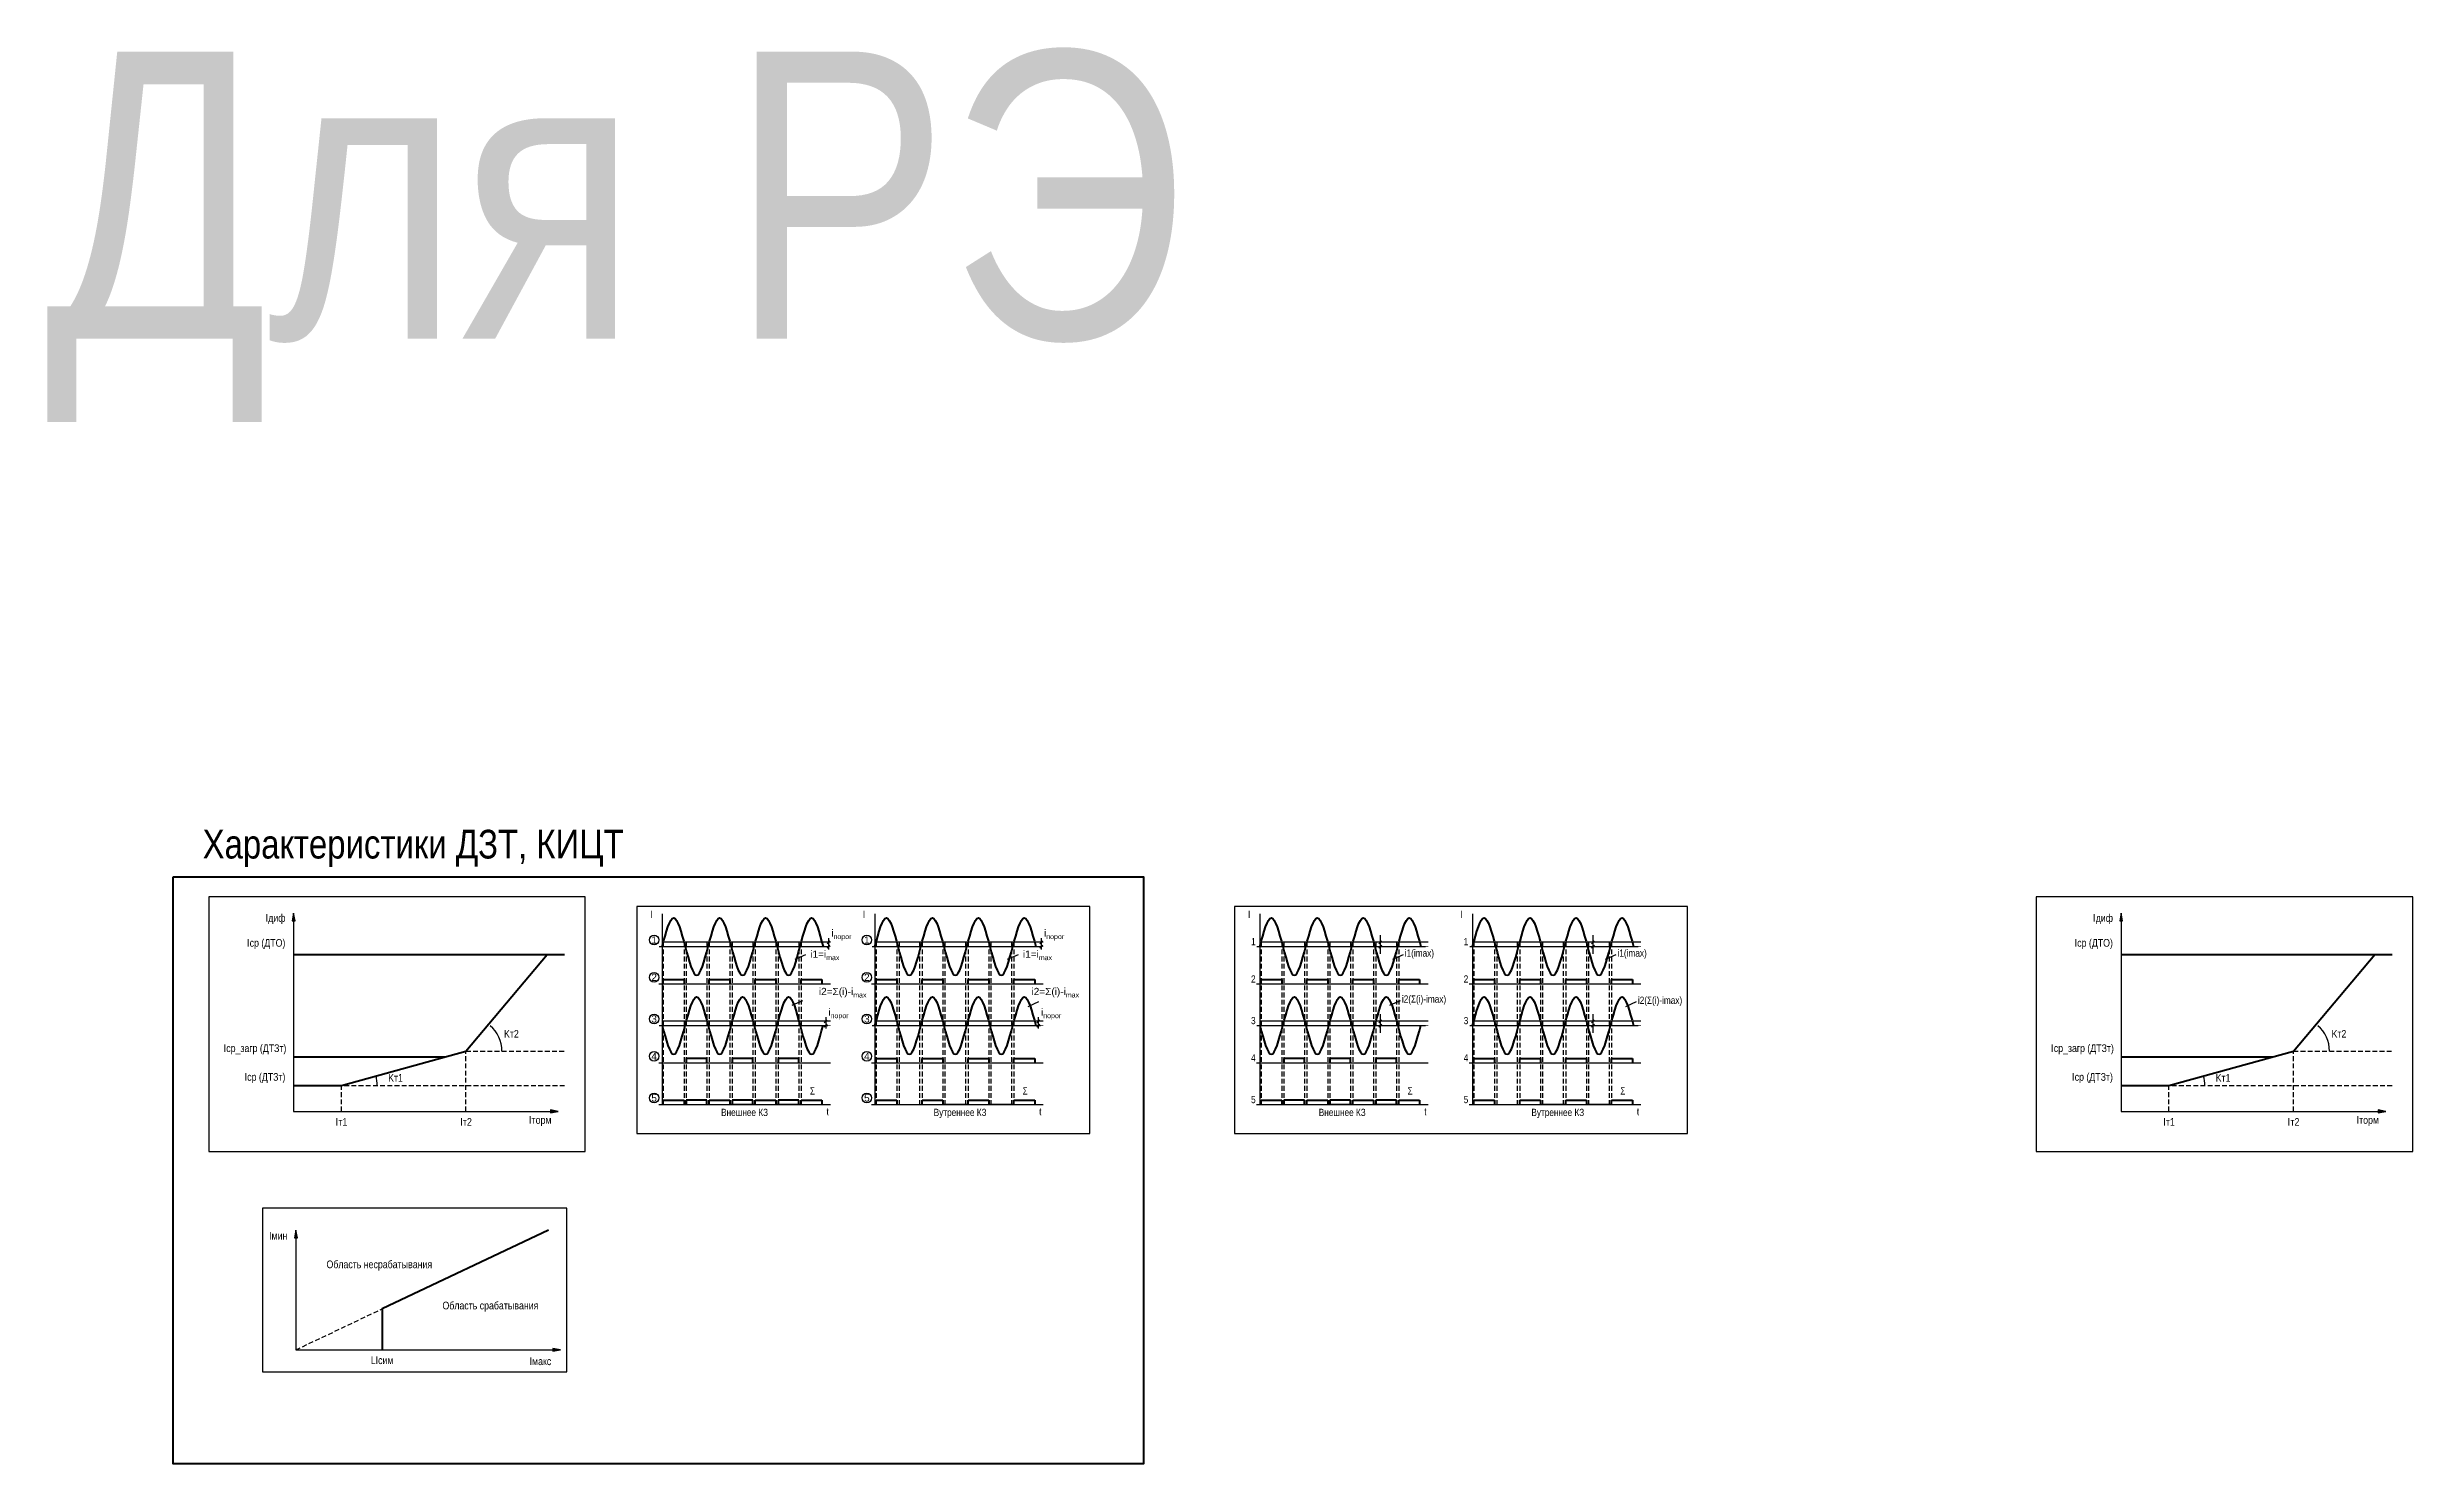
# Model space of a CAD drawing. Header units: millimetres. Extents: x 10500 to 23346, y -2028 to 447.
# Drawn here: x 20876 to 23346, y -1032 to 447 of the extents above; entities that cross this region are included whole.
import ezdxf

# ---------------------------------------------------------------- set-up
doc = ezdxf.new("R2010")
doc.units = ezdxf.units.MM
doc.linetypes.add('штриховая2', pattern=[0.375, 0.25, -0.125])
doc.styles.add('2.5_Gost_RD', font='ARIALN.TTF', dxfattribs={"height": 2.5})
doc.styles.add('5.0_Gost_RD', font='ARIALN.TTF', dxfattribs={"height": 5})
doc.styles.get("Standard").update_dxf_attribs({"font": 'ARIALN.TTF'})

msp = doc.modelspace()

# ---------------------------------------------------------------- hatches: boundary and pattern name
at = {"ltscale": 100}
h = msp.add_hatch(color=256, dxfattribs=at)
h.dxf.hatch_style = 1
h.paths.add_polyline_path([(21133.5, -465), (21133.5, -457), (21132.1, -465)])
h = msp.add_hatch(color=256, dxfattribs=at)
h.dxf.hatch_style = 1
h.paths.add_polyline_path([(21133.5, -465), (21135.1, -465), (21133.5, -457)])
h = msp.add_hatch(color=256, dxfattribs=at)
h.dxf.hatch_style = 1
h.paths.add_polyline_path([(23041.5, -465), (23041.5, -457), (23040.1, -465)])
h = msp.add_hatch(color=256, dxfattribs=at)
h.dxf.hatch_style = 1
h.paths.add_polyline_path([(23041.5, -465), (23043.1, -465), (23041.5, -457)])
h = msp.add_hatch(color=256, dxfattribs=at)
h.dxf.hatch_style = 1
h.paths.add_polyline_path([(21401.8, -663.5), (21401.8, -664), (21409.8, -664), (21401.8, -662.5)])
h = msp.add_hatch(color=256, dxfattribs=at)
h.dxf.hatch_style = 1
h.paths.add_polyline_path([(21409.8, -664), (21401.8, -664), (21401.8, -665.5)])
h = msp.add_hatch(color=256, dxfattribs=at)
h.dxf.hatch_style = 1
h.paths.add_polyline_path([(23309.8, -663.5), (23309.8, -664), (23317.8, -664), (23309.8, -662.5)])
h = msp.add_hatch(color=256, dxfattribs=at)
h.dxf.hatch_style = 1
h.paths.add_polyline_path([(23317.8, -664), (23309.8, -664), (23309.8, -665.5)])
h = msp.add_hatch(color=256, dxfattribs=at)
h.dxf.hatch_style = 1
h.paths.add_polyline_path([(21136, -796), (21136, -788), (21134.5, -796)])
h = msp.add_hatch(color=256, dxfattribs=at)
h.dxf.hatch_style = 1
h.paths.add_polyline_path([(21136, -796), (21137.5, -796), (21136, -788)])
h = msp.add_hatch(color=256, dxfattribs=at)
h.dxf.hatch_style = 1
h.paths.add_polyline_path([(21404.2, -912.5), (21404.2, -913), (21412.2, -913), (21404.2, -911.5)])
h = msp.add_hatch(color=256, dxfattribs=at)
h.dxf.hatch_style = 1
h.paths.add_polyline_path([(21412.2, -913), (21404.2, -913), (21404.2, -914.5)])

# ---------------------------------------------------------------- linework, layer by layer
for p, q in [((21694.2, -487.4), (21518.4, -487.4)), ((21690.6, -488.9), (21693.5, -485.9)), ((21690.7, -493.4), (21693.6, -490.3)), ((21692.1, -483), (21692.1, -495)), ((21916.3, -487.4), (21740.5, -487.4)), ((21912.7, -488.9), (21915.6, -485.9)), ((21912.8, -493.4), (21915.7, -490.3)), ((21914.2, -483), (21914.2, -495)), ((22318.2, -487.4), (22142.4, -487.4)), ((22266.6, -488.9), (22269.5, -485.9)), ((22266.7, -493.4), (22269.6, -490.3)), ((22268.1, -479.9), (22268.1, -499.4)), ((22540.3, -487.4), (22364.5, -487.4)), ((22488.7, -488.9), (22491.6, -485.9)), ((22488.8, -493.4), (22491.7, -490.3)), ((22490.2, -479.9), (22490.2, -499.4)), ((21657.1, -505.1), (21668.4, -500.1)), ((21658.5, -503.6), (21659.6, -504.8)), ((21658.5, -503.6), (21659.6, -504.8)), ((21879.1, -505.1), (21890.5, -500.1)), ((21880.5, -503.6), (21881.7, -504.8)), ((21880.5, -503.6), (21881.7, -504.8)), ((22281.1, -505.1), (22292.4, -500.1)), ((22282.5, -503.6), (22283.6, -504.8)), ((22282.5, -503.6), (22283.6, -504.8)), ((22503.1, -505.1), (22514.5, -500.1)), ((22504.5, -503.6), (22505.7, -504.8)), ((22504.5, -503.6), (22505.7, -504.8)), ((21654.1, -553.1), (21665.4, -548.1)), ((21655.3, -551.7), (21656.4, -552.8)), ((21689.1, -565.6), (21689.1, -577.6)), ((21900.4, -554.4), (21911.8, -549.4)), ((21901.8, -552.9), (21903, -554.1)), ((21911.1, -565.6), (21911.1, -577.6)), ((22268.1, -562.4), (22268.1, -581.9)), ((22278.1, -553.1), (22289.4, -548.1)), ((22279.3, -551.7), (22280.4, -552.8)), ((22490.2, -562.4), (22490.2, -581.9)), ((22524.4, -554.4), (22535.8, -549.4)), ((22525.8, -552.9), (22527, -554.1)), ((21694, -569.9), (21518.4, -569.9)), ((21687.6, -571.5), (21690.4, -568.5)), ((21687.6, -576), (21690.6, -572.9)), ((21916.3, -569.9), (21740.5, -569.9)), ((21909.6, -571.5), (21912.5, -568.5)), ((21909.7, -576), (21912.7, -572.9)), ((22318, -569.9), (22142.4, -569.9)), ((22266.6, -571.4), (22269.5, -568.4)), ((22266.7, -575.9), (22269.6, -572.8)), ((22540.3, -569.9), (22364.5, -569.9)), ((22488.7, -571.4), (22491.6, -568.4)), ((22488.8, -575.9), (22491.7, -572.8)), ((21615.6, -656.9), (21589.2, -656.9)), ((21663.6, -656.9), (21637.2, -656.9)), ((21837.7, -656.9), (21811.3, -656.9)), ((21885.7, -656.9), (21859.3, -656.9)), ((22239.6, -656.9), (22213.2, -656.9)), ((22287.6, -656.9), (22261.2, -656.9)), ((22461.7, -656.9), (22435.3, -656.9)), ((22509.7, -656.9), (22483.3, -656.9))]:
    msp.add_line(p, q, dxfattribs=at)
at = {"color": 62, "linetype": 'штриховая2', "ltscale": 20}
for p, q in [((21519.6, -487.4), (21519.6, -656.9)), ((21541.2, -487.4), (21541.2, -656.9)), ((21543.6, -487.4), (21543.6, -656.9)), ((21565.1, -487.4), (21565.1, -656.9)), ((21567.6, -487.4), (21567.6, -656.9)), ((21589.2, -487.4), (21589.2, -656.9)), ((21591.5, -487.4), (21591.5, -656.9)), ((21613.1, -487.4), (21613.1, -656.9)), ((21615.6, -487.4), (21615.6, -656.9)), ((21637.2, -487.4), (21637.2, -656.9)), ((21639.5, -487.4), (21639.5, -656.9)), ((21661.1, -487.4), (21661.1, -656.9)), ((21663.6, -487.4), (21663.6, -656.9)), ((21741.7, -487.4), (21741.7, -656.9)), ((21763.3, -487.4), (21763.3, -656.9)), ((21765.7, -487.4), (21765.7, -656.9)), ((21787.2, -487.4), (21787.2, -656.9)), ((21789.7, -487.4), (21789.7, -656.9)), ((21811.3, -487.4), (21811.3, -656.9)), ((21813.6, -487.4), (21813.6, -656.9)), ((21835.2, -487.4), (21835.2, -656.9)), ((21837.7, -487.4), (21837.7, -656.9)), ((21859.3, -487.4), (21859.3, -656.9)), ((21861.6, -487.4), (21861.6, -656.9)), ((21883.2, -487.4), (21883.2, -656.9)), ((21885.7, -487.4), (21885.7, -656.9)), ((22143.6, -487.4), (22143.6, -656.9)), ((22165.2, -487.4), (22165.2, -656.9)), ((22167.6, -487.4), (22167.6, -656.9)), ((22189.1, -487.4), (22189.1, -656.9)), ((22191.6, -487.4), (22191.6, -656.9)), ((22213.2, -487.4), (22213.2, -656.9)), ((22215.5, -487.4), (22215.5, -656.9)), ((22237.1, -487.4), (22237.1, -656.9)), ((22239.6, -487.4), (22239.6, -656.9)), ((22261.2, -487.4), (22261.2, -656.9)), ((22263.5, -487.4), (22263.5, -656.9)), ((22285.1, -487.4), (22285.1, -656.9)), ((22287.6, -487.4), (22287.6, -656.9)), ((22365.7, -487.4), (22365.7, -656.9)), ((22387.3, -487.4), (22387.3, -656.9)), ((22389.7, -487.4), (22389.7, -656.9)), ((22411.2, -487.4), (22411.2, -656.9)), ((22413.7, -487.4), (22413.7, -656.9)), ((22435.3, -487.4), (22435.3, -656.9)), ((22437.6, -487.4), (22437.6, -656.9)), ((22459.2, -487.4), (22459.2, -656.9)), ((22461.7, -487.4), (22461.7, -656.9)), ((22483.3, -487.4), (22483.3, -656.9)), ((22485.6, -487.4), (22485.6, -656.9)), ((22507.2, -487.4), (22507.2, -656.9)), ((22509.7, -487.4), (22509.7, -656.9))]:
    msp.add_line(p, q, dxfattribs=at)
at = {"lineweight": 40, "ltscale": 100}
for p, q in [((21519.6, -530.9), (21519.6, -526.4)), ((21519.6, -526.4), (21541.2, -526.4)), ((21541.2, -526.4), (21541.2, -530.9)), ((21567.6, -530.9), (21567.6, -526.4)), ((21567.6, -526.4), (21589.2, -526.4)), ((21589.2, -526.4), (21589.2, -530.9)), ((21615.6, -530.9), (21615.6, -526.4)), ((21615.6, -526.4), (21637.2, -526.4)), ((21637.2, -526.4), (21637.2, -530.9)), ((21663.6, -530.9), (21663.6, -526.4)), ((21663.6, -526.4), (21685.2, -526.4)), ((21685.2, -526.4), (21685.2, -530.9)), ((21741.7, -530.9), (21741.7, -526.4)), ((21741.7, -526.4), (21763.3, -526.4)), ((21763.3, -526.4), (21763.3, -530.9)), ((21789.7, -530.9), (21789.7, -526.4)), ((21789.7, -526.4), (21811.3, -526.4)), ((21811.3, -526.4), (21811.3, -530.9)), ((21837.7, -530.9), (21837.7, -526.4)), ((21837.7, -526.4), (21859.3, -526.4)), ((21859.3, -526.4), (21859.3, -530.9)), ((21885.7, -530.9), (21885.7, -526.4)), ((21885.7, -526.4), (21907.3, -526.4)), ((21907.3, -526.4), (21907.3, -530.9)), ((22143.6, -530.9), (22143.6, -526.4)), ((22143.6, -526.4), (22165.2, -526.4)), ((22165.2, -526.4), (22165.2, -530.9)), ((22191.6, -530.9), (22191.6, -526.4)), ((22191.6, -526.4), (22213.2, -526.4)), ((22213.2, -526.4), (22213.2, -530.9)), ((22239.6, -530.9), (22239.6, -526.4)), ((22239.6, -526.4), (22261.2, -526.4)), ((22261.2, -526.4), (22261.2, -530.9)), ((22287.6, -530.9), (22287.6, -526.4)), ((22287.6, -526.4), (22309.2, -526.4)), ((22309.2, -526.4), (22309.2, -530.9)), ((22365.7, -530.9), (22365.7, -526.4)), ((22365.7, -526.4), (22387.3, -526.4)), ((22387.3, -526.4), (22387.3, -530.9)), ((22413.7, -530.9), (22413.7, -526.4)), ((22413.7, -526.4), (22435.3, -526.4)), ((22435.3, -526.4), (22435.3, -530.9)), ((22461.7, -530.9), (22461.7, -526.4)), ((22461.7, -526.4), (22483.3, -526.4)), ((22483.3, -526.4), (22483.3, -530.9)), ((22509.7, -530.9), (22509.7, -526.4)), ((22509.7, -526.4), (22531.3, -526.4)), ((22531.3, -526.4), (22531.3, -530.9)), ((21565.1, -608.9), (21543.6, -608.9)), ((21543.6, -608.9), (21543.6, -613.4)), ((21543.6, -608.9), (21543.6, -613.4)), ((21565.1, -613.4), (21565.1, -608.9)), ((21565.1, -613.4), (21565.1, -608.9)), ((21613, -608.9), (21591.5, -608.9)), ((21591.5, -608.9), (21591.5, -613.4)), ((21613, -613.4), (21613, -608.9)), ((21661, -608.9), (21639.5, -608.9)), ((21639.5, -608.9), (21639.5, -613.4)), ((21661, -613.4), (21661, -608.9)), ((21741.7, -613.4), (21741.7, -608.9)), ((21741.7, -608.9), (21763.3, -608.9)), ((21763.3, -608.9), (21763.3, -613.4)), ((21789.7, -613.4), (21789.7, -608.9)), ((21789.7, -608.9), (21811.3, -608.9)), ((21811.3, -608.9), (21811.3, -613.4)), ((21837.7, -613.4), (21837.7, -608.9)), ((21837.7, -608.9), (21859.3, -608.9)), ((21859.3, -608.9), (21859.3, -613.4)), ((21885.7, -613.4), (21885.7, -608.9)), ((21885.7, -608.9), (21907.3, -608.9)), ((21907.3, -608.9), (21907.3, -613.4)), ((22189.1, -608.9), (22167.6, -608.9)), ((22167.6, -608.9), (22167.6, -613.4)), ((22167.6, -608.9), (22167.6, -613.4)), ((22189.1, -613.4), (22189.1, -608.9)), ((22189.1, -613.4), (22189.1, -608.9)), ((22237, -608.9), (22215.5, -608.9)), ((22215.5, -608.9), (22215.5, -613.4)), ((22237, -613.4), (22237, -608.9)), ((22285, -608.9), (22263.5, -608.9)), ((22263.5, -608.9), (22263.5, -613.4)), ((22285, -613.4), (22285, -608.9)), ((22365.7, -613.4), (22365.7, -608.9)), ((22365.7, -608.9), (22387.3, -608.9)), ((22387.3, -608.9), (22387.3, -613.4)), ((22413.7, -613.4), (22413.7, -608.9)), ((22413.7, -608.9), (22435.3, -608.9)), ((22435.3, -608.9), (22435.3, -613.4)), ((22461.7, -613.4), (22461.7, -608.9)), ((22461.7, -608.9), (22483.3, -608.9)), ((22483.3, -608.9), (22483.3, -613.4)), ((22509.7, -613.4), (22509.7, -608.9)), ((22509.7, -608.9), (22531.3, -608.9)), ((22531.3, -608.9), (22531.3, -613.4)), ((21519.6, -656.9), (21519.6, -652.4)), ((21519.6, -652.4), (21541.2, -652.4)), ((21541.2, -652.4), (21541.2, -656.9)), ((21565.1, -652.4), (21543.6, -652.4)), ((21543.6, -652.4), (21543.6, -656.9)), ((21565.1, -656.9), (21565.1, -652.4)), ((21567.6, -656.9), (21567.6, -652.4)), ((21567.6, -652.4), (21589.2, -652.4)), ((21589.2, -652.4), (21589.2, -656.9)), ((21613, -652.4), (21591.5, -652.4)), ((21591.5, -652.4), (21591.5, -656.9)), ((21613, -656.9), (21613, -652.4)), ((21615.6, -656.9), (21615.6, -652.4)), ((21615.6, -652.4), (21637.2, -652.4)), ((21637.2, -652.4), (21637.2, -656.9)), ((21661, -652.4), (21639.5, -652.4)), ((21639.5, -652.4), (21639.5, -656.9)), ((21661, -656.9), (21661, -652.4)), ((21663.6, -656.9), (21663.6, -652.4)), ((21663.6, -652.4), (21685.2, -652.4)), ((21685.2, -652.4), (21685.2, -656.9)), ((21741.7, -656.9), (21741.7, -652.4)), ((21741.7, -652.4), (21763.3, -652.4)), ((21763.3, -652.4), (21763.3, -656.9)), ((21789.7, -656.9), (21789.7, -652.4)), ((21789.7, -652.4), (21811.3, -652.4)), ((21811.3, -652.4), (21811.3, -656.9)), ((21837.7, -656.9), (21837.7, -652.4)), ((21837.7, -652.4), (21859.3, -652.4)), ((21859.3, -652.4), (21859.3, -656.9)), ((21885.7, -656.9), (21885.7, -652.4)), ((21885.7, -652.4), (21907.3, -652.4)), ((21907.3, -652.4), (21907.3, -656.9)), ((22143.6, -656.9), (22143.6, -652.4)), ((22143.6, -652.4), (22165.2, -652.4)), ((22165.2, -652.4), (22165.2, -656.9)), ((22189.1, -652.4), (22167.6, -652.4)), ((22167.6, -652.4), (22167.6, -656.9)), ((22189.1, -656.9), (22189.1, -652.4)), ((22191.6, -656.9), (22191.6, -652.4)), ((22191.6, -652.4), (22213.2, -652.4)), ((22213.2, -652.4), (22213.2, -656.9)), ((22237, -652.4), (22215.5, -652.4)), ((22215.5, -652.4), (22215.5, -656.9)), ((22237, -656.9), (22237, -652.4)), ((22239.6, -656.9), (22239.6, -652.4)), ((22239.6, -652.4), (22261.2, -652.4)), ((22261.2, -652.4), (22261.2, -656.9)), ((22285, -652.4), (22263.5, -652.4)), ((22263.5, -652.4), (22263.5, -656.9)), ((22285, -656.9), (22285, -652.4)), ((22287.6, -656.9), (22287.6, -652.4)), ((22287.6, -652.4), (22309.2, -652.4)), ((22309.2, -652.4), (22309.2, -656.9)), ((22365.7, -656.9), (22365.7, -652.4)), ((22365.7, -652.4), (22387.3, -652.4)), ((22387.3, -652.4), (22387.3, -656.9)), ((22413.7, -656.9), (22413.7, -652.4)), ((22413.7, -652.4), (22435.3, -652.4)), ((22435.3, -652.4), (22435.3, -656.9)), ((22461.7, -656.9), (22461.7, -652.4)), ((22461.7, -652.4), (22483.3, -652.4)), ((22483.3, -652.4), (22483.3, -656.9)), ((22509.7, -656.9), (22509.7, -652.4)), ((22509.7, -652.4), (22531.3, -652.4)), ((22531.3, -652.4), (22531.3, -656.9))]:
    msp.add_line(p, q, dxfattribs=at)
at = {"color": 3, "lineweight": 80}
msp.add_lwpolyline([(21008, -419), (22021, -419), (22021, -1032), (21008, -1032)], close=True, dxfattribs=at)
at = {"ltscale": 100}
for points in [[(21045, -706), (21438, -706), (21438, -440), (21045, -440)], [(22953, -706), (23346, -706), (23346, -440), (22953, -440)], [(21492, -687), (21965, -687), (21965, -450), (21492, -450)], [(22116, -687), (22589, -687), (22589, -450), (22116, -450)], [(21101, -936), (21419, -936), (21419, -765), (21101, -765)]]:
    msp.add_lwpolyline(points, close=True, dxfattribs=at)
for points in [[(21133.5, -457), (21132.1, -465), (21133.1, -465), (21135.1, -465), (21133.5, -457)], [(23041.5, -457), (23040.1, -465), (23041.1, -465), (23043.1, -465), (23041.5, -457)], [(21409.8, -664), (21401.8, -662.5), (21401.8, -663.5), (21401.8, -665.5), (21409.8, -664)], [(21737, -656.9), (21916.3, -656.9)], [(22361, -656.9), (22540.3, -656.9)], [(23317.8, -664), (23309.8, -662.5), (23309.8, -663.5), (23309.8, -665.5), (23317.8, -664)], [(21136, -788), (21134.5, -796), (21135.5, -796), (21137.5, -796), (21136, -788)], [(21412.2, -913), (21404.2, -911.5), (21404.2, -912.5), (21404.2, -914.5), (21412.2, -913)]]:
    msp.add_lwpolyline(points, dxfattribs=at)
at = {"lineweight": 30}
for points in [[(21133.5, -457), (21133.5, -664)], [(23041.5, -457), (23041.5, -664)], [(21133.5, -664), (21409.7, -664)], [(23041.5, -664), (23317.7, -664)], [(21136, -788), (21136, -913)], [(21136, -913), (21412.2, -913)]]:
    msp.add_lwpolyline(points, dxfattribs=at)
for points in [[(21518.4, -457.5), (21518.4, -656.9)], [(21740.5, -457.5), (21740.5, -656.9)], [(22142.4, -457.5), (22142.4, -656.9)], [(22364.5, -457.5), (22364.5, -656.9)], [(21515.4, -491.9), (21691.4, -491.9)], [(21737.5, -491.9), (21913.5, -491.9)], [(22139.4, -491.9), (22315.4, -491.9)], [(22361.5, -491.9), (22537.5, -491.9)], [(21514.8, -530.9), (21694.2, -530.9)], [(21736.9, -530.9), (21916.3, -530.9)], [(22138.8, -530.9), (22318.2, -530.9)], [(22360.9, -530.9), (22540.3, -530.9)], [(21515.4, -574.4), (21691.4, -574.4)], [(21737.5, -574.4), (21913.5, -574.4)], [(22139.4, -574.4), (22315.4, -574.4)], [(22361.5, -574.4), (22537.5, -574.4)], [(21514.8, -613.4), (21694.2, -613.4)], [(21736.9, -613.4), (21916.3, -613.4)], [(22138.8, -613.4), (22318.2, -613.4)], [(22360.9, -613.4), (22540.3, -613.4)], [(21514.9, -656.9), (21694.2, -656.9)], [(22138.9, -656.9), (22318.2, -656.9)]]:
    msp.add_lwpolyline(points)
at = {"ltscale": 100, "const_width": 0.6}
for points in [[(21515.4, -491.9), (21694.2, -491.9)], [(21737.5, -491.9), (21916.3, -491.9)], [(22139.4, -491.9), (22318.2, -491.9)], [(22361.5, -491.9), (22540.3, -491.9)], [(21515.4, -574.4), (21694.2, -574.4)], [(21737.5, -574.4), (21916.3, -574.4)], [(22139.4, -574.4), (22318.2, -574.4)], [(22361.5, -574.4), (22540.3, -574.4)]]:
    msp.add_lwpolyline(points, dxfattribs=at)
at = {"lineweight": 100}
for points in [[(21133.5, -637), (21183.5, -637), (21313.5, -601), (21398.4, -500)], [(21133.5, -500), (21416.5, -500)], [(21133.5, -607), (21291.9, -607)], [(21399.8, -788), (21226, -870.3), (21226, -913)]]:
    msp.add_lwpolyline(points, dxfattribs=at)
at = {"color": 5, "lineweight": 100}
msp.add_lwpolyline([(23041.5, -637), (23091.5, -637), (23221.5, -601), (23306.4, -500)], dxfattribs=at)
at = {"color": 1, "lineweight": 100}
msp.add_lwpolyline([(23041.5, -500), (23324.5, -500)], dxfattribs=at)
at = {"color": 62, "linetype": 'штриховая2', "ltscale": 20}
for points in [[(21313.5, -664), (21313.5, -601)], [(21183.5, -664), (21183.5, -637)]]:
    msp.add_lwpolyline(points, dxfattribs=at)
at = {"color": 140, "linetype": 'штриховая2', "ltscale": 20}
for points in [[(21313.5, -601), (21416.5, -601)], [(21134, -637), (21416.5, -637)], [(21136, -913), (21226, -870.3)]]:
    msp.add_lwpolyline(points, dxfattribs=at)
at = {"color": 3, "lineweight": 100}
msp.add_lwpolyline([(23041.5, -607), (23199.9, -607)], dxfattribs=at)
at = {"color": 251, "linetype": 'штриховая2', "ltscale": 20, "true_color": 0x636466}
for points in [[(23221.5, -664), (23221.5, -601)], [(23221.5, -601), (23324.5, -601)], [(23042, -637), (23324.5, -637)], [(23091.5, -664), (23091.5, -637)]]:
    msp.add_lwpolyline(points, dxfattribs=at)
at = {"ltscale": 100}
for centre in [(21510, -485), (21732.1, -485), (21510, -524), (21732.1, -524), (21510, -567.5), (21732.1, -567.5), (21510, -606.5), (21732.1, -606.5), (21510, -650), (21732.1, -650)]:
    msp.add_circle(centre, 5, dxfattribs=at)
for centre, radius, start, end in [((21317.3, -600.4), 33.7, 358.9311, 50.1806), ((23225.3, -600.4), 33.7, 358.9311, 50.1806), ((21183.5, -637), 37.5, 0, 15.4786), ((23091.5, -637), 37.5, 0, 15.4786)]:
    msp.add_arc(centre, radius, start, end, dxfattribs=at)
at = {"lineweight": 40, "ltscale": 100}
for points in [[(21518.4, -491.9), (21530.4, -461.9), (21542.4, -491.9)], [(21566.4, -491.9), (21578.4, -461.9), (21590.4, -491.9)], [(21614.4, -491.9), (21626.4, -461.9), (21638.4, -491.9)], [(21662.4, -491.9), (21674.4, -461.9), (21686.4, -491.9)], [(21740.5, -491.9), (21752.5, -461.9), (21764.5, -491.9)], [(21788.5, -491.9), (21800.5, -461.9), (21812.5, -491.9)], [(21836.5, -491.9), (21848.5, -461.9), (21860.5, -491.9)], [(21884.5, -491.9), (21896.5, -461.9), (21908.5, -491.9)], [(22142.4, -491.9), (22154.4, -461.9), (22166.4, -491.9)], [(22190.4, -491.9), (22202.4, -461.9), (22214.4, -491.9)], [(22238.4, -491.9), (22250.4, -461.9), (22262.4, -491.9)], [(22286.4, -491.9), (22298.4, -461.9), (22310.4, -491.9)], [(22364.5, -491.9), (22376.5, -461.9), (22388.5, -491.9)], [(22412.5, -491.9), (22424.5, -461.9), (22436.5, -491.9)], [(22460.5, -491.9), (22472.5, -461.9), (22484.5, -491.9)], [(22508.5, -491.9), (22520.5, -461.9), (22532.5, -491.9)], [(21542.4, -491.9), (21554.4, -521.9), (21566.4, -491.9)], [(21590.4, -491.9), (21602.4, -521.9), (21614.4, -491.9)], [(21638.4, -491.9), (21650.4, -521.9), (21662.4, -491.9)], [(21764.5, -491.9), (21776.5, -521.9), (21788.5, -491.9)], [(21812.5, -491.9), (21824.5, -521.9), (21836.5, -491.9)], [(21860.5, -491.9), (21872.5, -521.9), (21884.5, -491.9)], [(22166.4, -491.9), (22178.4, -521.9), (22190.4, -491.9)], [(22214.4, -491.9), (22226.4, -521.9), (22238.4, -491.9)], [(22262.4, -491.9), (22274.4, -521.9), (22286.4, -491.9)], [(22388.5, -491.9), (22400.5, -521.9), (22412.5, -491.9)], [(22436.5, -491.9), (22448.5, -521.9), (22460.5, -491.9)], [(22484.5, -491.9), (22496.5, -521.9), (22508.5, -491.9)], [(21542.4, -574.4), (21554.4, -544.4), (21566.4, -574.4)], [(21590.4, -574.4), (21602.4, -544.4), (21614.4, -574.4)], [(21638.4, -574.4), (21650.4, -544.4), (21662.4, -574.4)], [(21740.5, -574.4), (21752.5, -544.4), (21764.5, -574.4)], [(21788.5, -574.4), (21800.5, -544.4), (21812.5, -574.4)], [(21836.5, -574.4), (21848.5, -544.4), (21860.5, -574.4)], [(21884.5, -574.4), (21896.5, -544.4), (21908.5, -574.4)], [(22166.4, -574.4), (22178.4, -544.4), (22190.4, -574.4)], [(22214.4, -574.4), (22226.4, -544.4), (22238.4, -574.4)], [(22262.4, -574.4), (22274.4, -544.4), (22286.4, -574.4)], [(22364.5, -574.4), (22376.5, -544.4), (22388.5, -574.4)], [(22412.5, -574.4), (22424.5, -544.4), (22436.5, -574.4)], [(22460.5, -574.4), (22472.5, -544.4), (22484.5, -574.4)], [(22508.5, -574.4), (22520.5, -544.4), (22532.5, -574.4)], [(21518.4, -574.4), (21530.4, -604.4), (21542.4, -574.4)], [(21566.4, -574.4), (21578.4, -604.4), (21590.4, -574.4)], [(21614.4, -574.4), (21626.4, -604.4), (21638.4, -574.4)], [(21662.4, -574.4), (21674.4, -604.4), (21686.4, -574.4)], [(21764.5, -574.4), (21776.5, -604.4), (21788.5, -574.4)], [(21812.5, -574.4), (21824.5, -604.4), (21836.5, -574.4)], [(21860.5, -574.4), (21872.5, -604.4), (21884.5, -574.4)], [(22142.4, -574.4), (22154.4, -604.4), (22166.4, -574.4)], [(22190.4, -574.4), (22202.4, -604.4), (22214.4, -574.4)], [(22238.4, -574.4), (22250.4, -604.4), (22262.4, -574.4)], [(22286.4, -574.4), (22298.4, -604.4), (22310.4, -574.4)], [(22388.5, -574.4), (22400.5, -604.4), (22412.5, -574.4)], [(22436.5, -574.4), (22448.5, -604.4), (22460.5, -574.4)], [(22484.5, -574.4), (22496.5, -604.4), (22508.5, -574.4)]]:
    msp.add_spline(points, degree=3, dxfattribs=at)

# ---------------------------------------------------------------- texts
for s, p in [('I', (21506, -462)), ('I', (21728, -462)), ('I', (22130, -462)), ('I', (22352, -462)), ('1', (22133.2, -490.4)), ('1', (22355.2, -490.4)), ('i1(imax)', (22293.7, -502.4)), ('i1(imax)', (22515.8, -502.4)), ('2', (22133.2, -529.5)), ('i2(Σ(i)-imax) ', (22290.7, -550.4)), ('2', (22355.2, -529.5)), ('3', (22133.2, -572.9)), ('3', (22355.2, -572.9)), ('i2(Σ(i)-imax) ', (22537.1, -551.7)), ('4', (22133.2, -611.9)), ('4', (22355.2, -611.9)), ('Σ ', (21672.7, -646.4)), ('Σ ', (21894.8, -646.4)), ('Σ ', (22296.7, -646.4)), ('Σ ', (22518.8, -646.4)), ('Внешнее КЗ', (21579.9, -668.8)), ('t', (21690, -668)), ('Вутреннее КЗ', (21801.9, -668.8)), ('t', (21912, -668)), ('5', (22133.2, -655.4)), ('Внешнее КЗ', (22203.9, -668.8)), ('t', (22314, -668)), ('5', (22355.2, -655.4)), ('Вутреннее КЗ', (22425.9, -668.8)), ('t', (22536, -668))]:
    msp.add_text(s, height=7.5).set_placement(p)
at = {"color": 0, "ltscale": 100, "insert": (20874, 249.5), "char_height": 300, "width": 2356.28, "attachment_point": 4, "style": '2.5_Gost_RD'}
msp.add_mtext('{\\C256;Для РЭ}', dxfattribs=at)
for s, insert, char_height, width, attachment_point, style in [('Характеристики ДЗТ, КИЦТ', (21258.4, -389.4), 30, 642.852, 5, '2.5_Gost_RD'), ('{\\fArial|b0|i0|c0|p34;I}диф', (21104, -458), 8, 41, 1, '2.5_Gost_RD'), ('{\\fArial|b0|i0|c0|p34;I}диф', (23012, -458), 8, 41, 1, '2.5_Gost_RD'), ('{\\fArial|b0|i0|c0|p34;I}ср (ДТО)', (21125, -484), 8, 55.101, 3, '5.0_Gost_RD'), ('\\A1;{\\fArial|b0|i0|c0|p34;1}', (21510, -485), 7.5, 10, 5, '2.5_Gost_RD'), ('\\A1;{\\fArial|b0|i0|c0|p34;i\\fArial|b0|i0|c204|p34;\\H0.7x;\\S^ порог;}', (21695, -474), 7.5, 41, 1, '2.5_Gost_RD'), ('\\A1;{\\fArial|b0|i0|c0|p34;1}', (21732.1, -485), 7.5, 10, 5, '2.5_Gost_RD'), ('\\A1;{\\fArial|b0|i0|c0|p34;i\\fArial|b0|i0|c204|p34;\\H0.7x;\\S^ порог;}', (21917.1, -474), 7.5, 41, 1, '2.5_Gost_RD'), ('{\\fArial|b0|i0|c0|p34;I}ср (ДТО)', (23033, -484), 8, 55.101, 3, '5.0_Gost_RD'), ('\\A1;{\\fArial|b0|i0|c0|p34;i1=i\\H0.7x;\\S^ max;}', (21673, -496), 7.5, 41, 1, '2.5_Gost_RD'), ('\\A1;{\\fArial|b0|i0|c0|p34;i1=i\\H0.7x;\\S^ max;}', (21895, -496), 7.5, 41, 1, '2.5_Gost_RD'), ('\\A1;{\\fArial|b0|i0|c0|p34;2}', (21510, -524), 7.5, 10, 5, '2.5_Gost_RD'), ('\\A1;{\\fArial|b0|i0|c0|p34;i2=Σ(i)-i\\H0.7x;\\S^ max;}', (21682, -535), 7.5, 41, 1, '2.5_Gost_RD'), ('\\A1;{\\fArial|b0|i0|c0|p34;2}', (21732.1, -524), 7.5, 10, 5, '2.5_Gost_RD'), ('\\A1;{\\fArial|b0|i0|c0|p34;i2=Σ(i)-i\\H0.7x;\\S^ max;}', (21904, -535), 7.5, 41, 1, '2.5_Gost_RD'), ('\\A1;{\\fArial|b0|i0|c0|p34;3}', (21510, -567.5), 7.5, 10, 5, '2.5_Gost_RD'), ('\\A1;{\\fArial|b0|i0|c0|p34;i\\fArial|b0|i0|c204|p34;\\H0.7x;\\S^ порог;}', (21692, -556.6), 7.5, 41, 1, '2.5_Gost_RD'), ('\\A1;{\\fArial|b0|i0|c0|p34;3}', (21732.1, -567.5), 7.5, 10, 5, '2.5_Gost_RD'), ('\\A1;{\\fArial|b0|i0|c0|p34;i\\fArial|b0|i0|c204|p34;\\H0.7x;\\S^ порог;}', (21914, -556.6), 7.5, 41, 1, '2.5_Gost_RD'), ('{\\H0.8x;Kт2} ', (21361, -583), 10, 41, 5, '5.0_Gost_RD'), ('{\\H0.8x;Kт2} ', (23269, -583), 10, 41, 5, '5.0_Gost_RD'), ('{\\fArial|b0|i0|c0|p34;I}ср_загр (ДТЗт){\\fArial|b0|i0|c204|p34; }', (21126, -594), 8, 85.831, 3, '2.5_Gost_RD'), ('\\A1;{\\fArial|b0|i0|c0|p34;4}', (21510, -606.5), 7.5, 10, 5, '2.5_Gost_RD'), ('\\A1;{\\fArial|b0|i0|c0|p34;4}', (21732.1, -606.5), 7.5, 10, 5, '2.5_Gost_RD'), ('{\\fArial|b0|i0|c0|p34;I}ср_загр (ДТЗт){\\fArial|b0|i0|c204|p34; }', (23034, -594), 8, 85.831, 3, '2.5_Gost_RD'), ('{\\fArial|b0|i0|c0|p34;I}ср (ДТЗт){\\fArial|b0|i0|c204|p34; }', (21125, -624), 8, 51.166, 3, '2.5_Gost_RD'), ('{\\H0.8x;Kт1} ', (21240, -629), 10, 41, 5, '2.5_Gost_RD'), ('{\\fArial|b0|i0|c0|p34;I}ср (ДТЗт){\\fArial|b0|i0|c204|p34; }', (23033, -624), 8, 51.166, 3, '2.5_Gost_RD'), ('{\\H0.8x;Kт1} ', (23148, -629), 10, 41, 5, '2.5_Gost_RD'), ('\\A1;{\\fArial|b0|i0|c0|p34;5}', (21510, -650), 7.5, 10, 5, '2.5_Gost_RD'), ('\\A1;{\\fArial|b0|i0|c0|p34;5}', (21732.1, -650), 7.5, 10, 5, '2.5_Gost_RD'), ('{\\fArial|b0|i0|c0|p34;\\H0.8x;I\\fArial Narrow|b0|i0|c204|p34;т1\\fArial|b0|i0|c204|p34;\\H1.25x; }', (21183.5, -675), 10, 41, 5, '2.5_Gost_RD'), ('{\\fArial|b0|i0|c0|p34;\\H0.8x;I\\fArial Narrow|b0|i0|c204|p34;т2\\fArial|b0|i0|c204|p34;\\H1.25x; }', (21313.5, -675), 10, 41, 5, '2.5_Gost_RD'), ('{\\fArial|b0|i0|c0|p34;I}торм', (21379, -669), 8, 41, 1, '2.5_Gost_RD'), ('{\\fArial|b0|i0|c0|p34;\\H0.8x;I\\fArial Narrow|b0|i0|c204|p34;т1\\fArial|b0|i0|c204|p34;\\H1.25x; }', (23091.5, -675), 10, 41, 5, '2.5_Gost_RD'), ('{\\fArial|b0|i0|c0|p34;\\H0.8x;I\\fArial Narrow|b0|i0|c204|p34;т2\\fArial|b0|i0|c204|p34;\\H1.25x; }', (23221.5, -675), 10, 41, 5, '2.5_Gost_RD'), ('{\\fArial|b0|i0|c0|p34;I}торм', (23287, -669), 8, 41, 1, '2.5_Gost_RD'), ('Iмин', (21108, -790), 8, 41, 1, '2.5_Gost_RD'), ('Область несрабатывания', (21223.1, -825), 8, 127.5, 5, '2.5_Gost_RD'), ('Область срабатывания', (21339.1, -868), 8, 127.5, 5, '2.5_Gost_RD'), ('LIсим', (21226, -924), 8, 41, 5, '2.5_Gost_RD'), ('Iмакс', (21380, -921), 8, 41, 1, '2.5_Gost_RD')]:
    msp.add_mtext(s, dxfattribs=dict(insert=insert, char_height=char_height, width=width, attachment_point=attachment_point, style=style))

doc.saveas('drawing.dxf')
